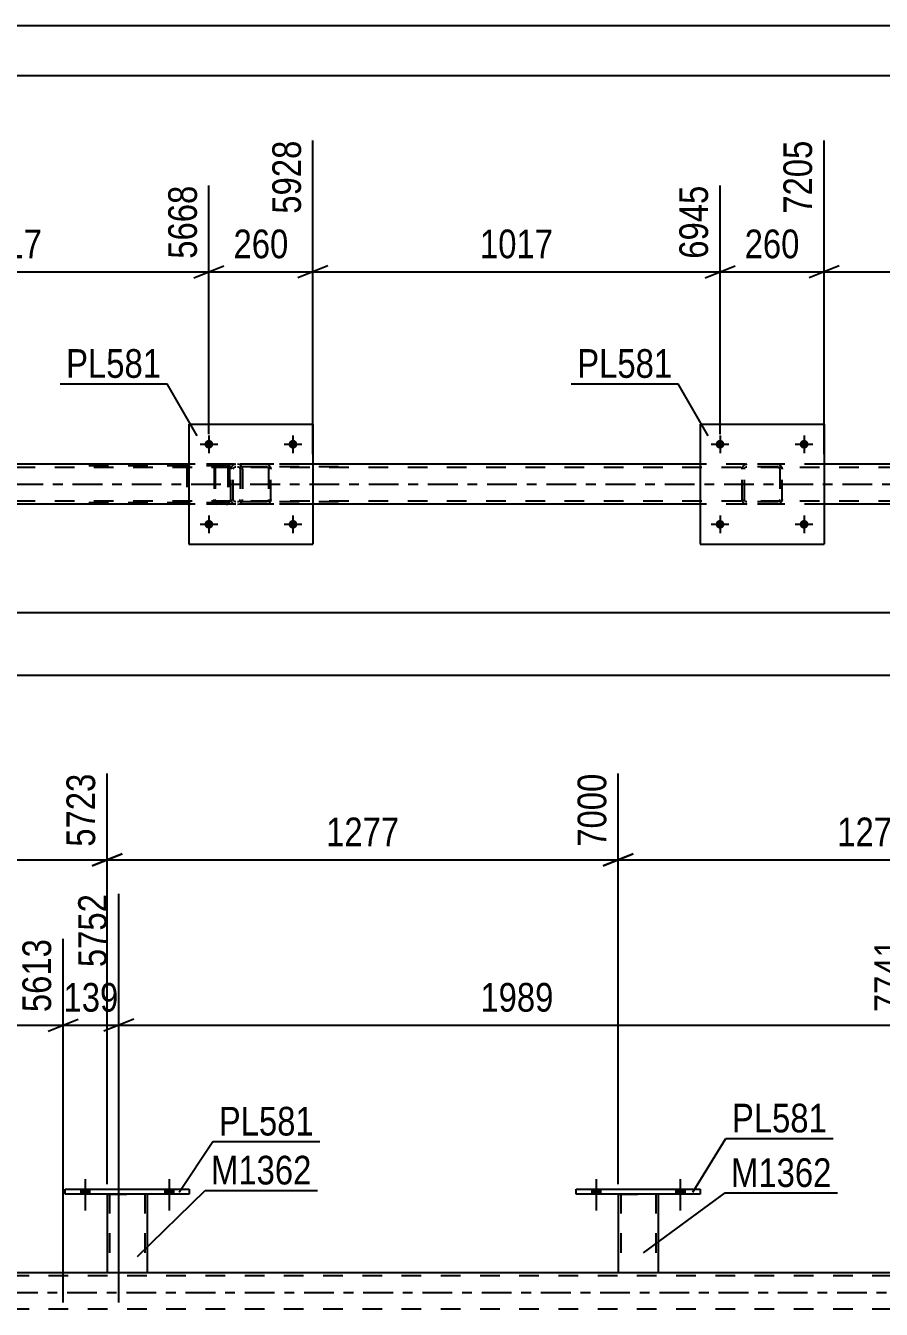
# Model space of a CAD drawing. Header units: millimetres. Extents: x 0 to 841, y 0 to 594.
# Drawn here: x 299.4 to 384.9, y 465.7 to 594 of the extents above; entities that cross this region are included whole.
import ezdxf

# ---------------------------------------------------------------- set-up
doc = ezdxf.new("R2010")
doc.units = ezdxf.units.MM
doc.linetypes.add('DXK_LINE_DOT2', pattern=[3.9198, 1.9599, -1.9599])
doc.linetypes.add('DXK_LINE_DOT3', pattern=[5.9187, 2.979, -0.9799, 0.9799, -0.9799])
doc.styles.add('Arial Narrow', font='ARIALN.TTF', dxfattribs={"height": 0.2})

# ---------------------------------------------------------------- blocks, each defined once
blk = doc.blocks.new('Unknown-318884811-1133')
at = {"color": 5, "linetype": 'Continuous'}
for p, q in [((841, 594), (0, 594)), ((836, 589), (5, 589))]:
    blk.add_line(p, q, dxfattribs=at)
blk = doc.blocks.new('Bolt-318884811-2864 - 2858')
at = {"linetype": 'Continuous'}
for points in [[(318.12, 544.17, -1), (317.24, 544.17, -1)], [(326.52, 544.17, -1), (325.64, 544.17, -1)]]:
    blk.add_hatch(color=1, dxfattribs=at).paths.add_polyline_path(points)
at = {"color": 1, "linetype": 'Continuous'}
for p, q in [((316.8, 544.17), (318.56, 544.17)), ((317.68, 545.05), (317.68, 543.29)), ((325.2, 544.17), (326.96, 544.17)), ((326.08, 545.05), (326.08, 543.29))]:
    blk.add_line(p, q, dxfattribs=at)
blk = doc.blocks.new('Bolt-318884811-2865 - 2858')
at = {"linetype": 'Continuous'}
for points in [[(318.12, 552.17, -1), (317.24, 552.17, -1)], [(326.52, 552.17, -1), (325.64, 552.17, -1)]]:
    blk.add_hatch(color=1, dxfattribs=at).paths.add_polyline_path(points)
at = {"color": 1, "linetype": 'Continuous'}
for p, q in [((317.68, 553.05), (317.68, 551.29)), ((326.08, 553.05), (326.08, 551.29)), ((316.8, 552.17), (318.56, 552.17)), ((325.2, 552.17), (326.96, 552.17))]:
    blk.add_line(p, q, dxfattribs=at)
blk = doc.blocks.new('Bolt-318884811-2934 - 2858')
at = {"linetype": 'Continuous'}
for points in [[(369.2, 544.17, -1), (368.32, 544.17, -1)], [(377.6, 544.17, -1), (376.72, 544.17, -1)]]:
    blk.add_hatch(color=1, dxfattribs=at).paths.add_polyline_path(points)
at = {"color": 1, "linetype": 'Continuous'}
for p, q in [((367.88, 544.17), (369.64, 544.17)), ((368.76, 545.05), (368.76, 543.29)), ((376.28, 544.17), (378.04, 544.17)), ((377.16, 545.05), (377.16, 543.29))]:
    blk.add_line(p, q, dxfattribs=at)
blk = doc.blocks.new('Bolt-318884811-2935 - 2858')
at = {"linetype": 'Continuous'}
for points in [[(369.2, 552.17, -1), (368.32, 552.17, -1)], [(377.6, 552.17, -1), (376.72, 552.17, -1)]]:
    blk.add_hatch(color=1, dxfattribs=at).paths.add_polyline_path(points)
at = {"color": 1, "linetype": 'Continuous'}
for p, q in [((368.76, 553.05), (368.76, 551.29)), ((377.16, 553.05), (377.16, 551.29)), ((367.88, 552.17), (369.64, 552.17)), ((376.28, 552.17), (378.04, 552.17))]:
    blk.add_line(p, q, dxfattribs=at)
blk = doc.blocks.new('Part-318884811-2940 - 2858')
at = {"color": 2, "linetype": 'Continuous'}
for p, q in [((315.68, 554.17), (315.68, 542.17)), ((315.68, 554.17), (328.08, 554.17)), ((328.08, 554.17), (328.08, 542.17)), ((315.68, 542.17), (328.08, 542.17))]:
    blk.add_line(p, q, dxfattribs=at)
blk = doc.blocks.new('Part-318884811-2889 - 2858')
at = {"color": 7, "linetype": 'DXK_LINE_DOT2'}
for p, q in [((319.88, 549.69), (319.92, 549.87)), ((319.92, 549.87), (319.88, 549.69)), ((319.88, 546.65), (319.88, 549.69)), ((320.12, 549.69), (320.14, 549.78)), ((320.12, 546.65), (320.12, 549.69)), ((320.14, 549.78), (320.19, 549.86)), ((320.18, 550.13), (320.36, 550.17)), ((320.36, 550.17), (320.18, 550.13)), ((320.19, 549.86), (320.27, 549.91)), ((320.27, 549.91), (320.36, 549.93)), ((323.4, 550.17), (320.36, 550.17)), ((323.4, 549.93), (320.36, 549.93)), ((323.4, 550.17), (323.59, 550.13)), ((323.59, 550.13), (323.4, 550.17)), ((323.4, 549.93), (323.49, 549.91)), ((323.49, 549.91), (323.57, 549.86)), ((323.57, 549.86), (323.62, 549.78)), ((323.62, 549.78), (323.64, 549.69)), ((323.64, 549.69), (323.64, 546.65)), ((323.85, 549.87), (323.88, 549.69)), ((323.88, 549.69), (323.85, 549.87)), ((323.88, 546.65), (323.88, 549.69)), ((319.92, 546.46), (319.88, 546.65)), ((319.88, 546.65), (319.92, 546.46)), ((320.14, 546.55), (320.12, 546.65)), ((320.19, 546.48), (320.14, 546.55)), ((320.27, 546.42), (320.19, 546.48)), ((323.57, 546.48), (323.49, 546.42)), ((323.62, 546.55), (323.57, 546.48)), ((323.64, 546.65), (323.62, 546.55)), ((323.88, 546.65), (323.85, 546.46)), ((323.85, 546.46), (323.88, 546.65)), ((320.36, 546.17), (320.18, 546.2)), ((320.18, 546.2), (320.36, 546.17)), ((320.36, 546.41), (320.27, 546.42)), ((323.4, 546.41), (320.36, 546.41)), ((323.4, 546.17), (320.36, 546.17)), ((323.49, 546.42), (323.4, 546.41)), ((323.59, 546.2), (323.4, 546.17)), ((323.4, 546.17), (323.59, 546.2))]:
    blk.add_line(p, q, dxfattribs=at)
at = {"color": 7, "linetype": 'DXK_LINE_DOT3'}
blk.add_line((321.88, 548.17), (321.88, 548.17), dxfattribs=at)
at = {"color": 7, "linetype": 'DXK_LINE_DOT2'}
for centre, start, end in [((320.36, 549.69), 112.5, 157.5), ((320.36, 549.69), 112.5, 157.5), ((323.4, 549.69), 22.5, 67.5), ((323.4, 549.69), 22.5, 67.5), ((320.36, 546.65), 202.5, 247.5), ((320.36, 546.65), 202.5, 247.5), ((323.4, 546.65), 292.5, 337.5), ((323.4, 546.65), 292.5, 337.5)]:
    blk.add_arc(centre, 0.48, start, end, dxfattribs=at)
blk = doc.blocks.new('Part-318884811-2894 - 2858')
at = {"color": 2, "linetype": 'Continuous'}
for p, q in [((366.76, 554.17), (366.76, 542.17)), ((366.76, 554.17), (379.16, 554.17)), ((379.16, 554.17), (379.16, 542.17)), ((366.76, 542.17), (379.16, 542.17))]:
    blk.add_line(p, q, dxfattribs=at)
blk = doc.blocks.new('Part-318884811-2979 - 2858')
at = {"color": 7, "linetype": 'DXK_LINE_DOT2'}
for p, q in [((319.4, 550.17), (304.07, 550.17)), ((319.4, 550.01), (304.07, 550.01)), ((315.5, 549.97), (315.48, 549.85)), ((315.48, 549.85), (315.48, 546.49)), ((315.65, 549.85), (315.66, 549.91)), ((315.65, 549.85), (315.65, 546.49)), ((315.66, 549.91), (315.7, 549.96)), ((315.82, 550.17), (315.69, 550.14)), ((315.7, 549.96), (315.75, 549.99)), ((315.75, 549.99), (315.82, 550.01)), ((319.53, 550.14), (319.4, 550.17)), ((319.4, 550.01), (319.46, 549.99)), ((319.46, 549.99), (319.52, 549.96)), ((319.52, 549.96), (319.55, 549.91)), ((319.55, 549.91), (319.57, 549.85)), ((319.57, 549.85), (319.57, 546.49)), ((319.74, 549.85), (319.71, 549.97)), ((319.74, 549.85), (319.74, 546.49)), ((315.48, 546.49), (315.5, 546.36)), ((315.66, 546.43), (315.65, 546.49)), ((319.57, 546.49), (319.55, 546.43)), ((319.71, 546.36), (319.74, 546.49)), ((319.4, 546.33), (304.07, 546.33)), ((319.4, 546.17), (304.07, 546.17)), ((315.7, 546.37), (315.66, 546.43)), ((315.69, 546.19), (315.82, 546.17)), ((315.75, 546.34), (315.7, 546.37)), ((315.82, 546.33), (315.75, 546.34)), ((319.46, 546.34), (319.4, 546.33)), ((319.4, 546.17), (319.53, 546.19)), ((319.52, 546.37), (319.46, 546.34)), ((319.55, 546.43), (319.52, 546.37))]:
    blk.add_line(p, q, dxfattribs=at)
for centre, start, end in [((315.81, 549.83), 110.7583, 155.68), ((319.41, 549.83), 24.32, 69.2417), ((315.81, 546.5), 204.32, 249.2417), ((319.41, 546.5), 290.7583, 335.68)]:
    blk.add_arc(centre, 0.331, start, end, dxfattribs=at)
blk = doc.blocks.new('Part-318884811-3017 - 2858')
at = {"color": 7, "linetype": 'DXK_LINE_DOT2'}
for p, q in [((370.96, 549.69), (371, 549.87)), ((371, 549.87), (370.96, 549.69)), ((370.96, 546.65), (370.96, 549.69)), ((371.2, 549.69), (371.22, 549.78)), ((371.2, 546.65), (371.2, 549.69)), ((371.22, 549.78), (371.27, 549.86)), ((371.26, 550.13), (371.44, 550.17)), ((371.44, 550.17), (371.26, 550.13)), ((371.27, 549.86), (371.35, 549.91)), ((371.35, 549.91), (371.44, 549.93)), ((374.48, 550.17), (371.44, 550.17)), ((374.48, 549.93), (371.44, 549.93)), ((374.48, 550.17), (374.67, 550.13)), ((374.67, 550.13), (374.48, 550.17)), ((374.48, 549.93), (374.57, 549.91)), ((374.57, 549.91), (374.65, 549.86)), ((374.65, 549.86), (374.7, 549.78)), ((374.7, 549.78), (374.72, 549.69)), ((374.72, 549.69), (374.72, 546.65)), ((374.93, 549.87), (374.96, 549.69)), ((374.96, 549.69), (374.93, 549.87)), ((374.96, 546.65), (374.96, 549.69)), ((371, 546.46), (370.96, 546.65)), ((370.96, 546.65), (371, 546.46)), ((371.22, 546.55), (371.2, 546.65)), ((371.27, 546.48), (371.22, 546.55)), ((371.35, 546.42), (371.27, 546.48)), ((374.65, 546.48), (374.57, 546.42)), ((374.7, 546.55), (374.65, 546.48)), ((374.72, 546.65), (374.7, 546.55)), ((374.96, 546.65), (374.93, 546.46)), ((374.93, 546.46), (374.96, 546.65)), ((371.44, 546.17), (371.26, 546.2)), ((371.26, 546.2), (371.44, 546.17)), ((371.44, 546.41), (371.35, 546.42)), ((374.48, 546.41), (371.44, 546.41)), ((374.48, 546.17), (371.44, 546.17)), ((374.57, 546.42), (374.48, 546.41)), ((374.67, 546.2), (374.48, 546.17)), ((374.48, 546.17), (374.67, 546.2))]:
    blk.add_line(p, q, dxfattribs=at)
at = {"color": 7, "linetype": 'DXK_LINE_DOT3'}
blk.add_line((372.96, 548.17), (372.96, 548.17), dxfattribs=at)
at = {"color": 7, "linetype": 'DXK_LINE_DOT2'}
for centre, start, end in [((371.44, 549.69), 112.5, 157.5), ((371.44, 549.69), 112.5, 157.5), ((374.48, 549.69), 22.5, 67.5), ((374.48, 549.69), 22.5, 67.5), ((371.44, 546.65), 202.5, 247.5), ((371.44, 546.65), 202.5, 247.5), ((374.48, 546.65), 292.5, 337.5), ((374.48, 546.65), 292.5, 337.5)]:
    blk.add_arc(centre, 0.48, start, end, dxfattribs=at)
blk = doc.blocks.new('Part-318884811-3019 - 2858')
at = {"color": 7, "linetype": 'DXK_LINE_DOT2'}
for p, q in [((318.21, 549.87), (318.19, 549.69)), ((318.19, 549.69), (318.19, 546.65)), ((318.27, 550.03), (318.21, 549.87)), ((318.36, 550.13), (318.27, 550.03)), ((318.32, 549.69), (318.33, 549.78)), ((318.32, 549.69), (318.32, 546.65)), ((318.33, 549.78), (318.36, 549.86)), ((318.46, 550.17), (318.36, 550.13)), ((318.36, 549.86), (318.41, 549.91)), ((318.41, 549.91), (318.46, 549.93)), ((330.62, 550.17), (318.46, 550.17)), ((330.62, 549.93), (318.46, 549.93)), ((319.74, 550.17), (319.74, 549.93)), ((320.74, 550.13), (320.55, 550.17)), ((320.55, 549.93), (320.65, 549.91)), ((320.65, 549.91), (320.73, 549.86)), ((320.73, 549.86), (320.78, 549.78)), ((320.78, 549.78), (320.8, 549.69)), ((320.8, 549.69), (320.8, 546.65)), ((321.03, 549.82), (321.02, 549.87)), ((321.05, 549.69), (321.03, 549.82)), ((321.05, 549.69), (321.05, 546.65)), ((318.21, 546.46), (318.19, 546.65)), ((318.33, 546.55), (318.32, 546.65)), ((318.35, 546.51), (318.33, 546.55)), ((318.36, 546.48), (318.35, 546.51)), ((318.41, 546.42), (318.36, 546.48)), ((320.73, 546.48), (320.65, 546.42)), ((320.78, 546.55), (320.73, 546.48)), ((320.8, 546.65), (320.78, 546.55)), ((321.02, 546.46), (321.04, 546.58)), ((321.04, 546.58), (321.05, 546.65)), ((318.26, 546.34), (318.21, 546.46)), ((318.27, 546.31), (318.26, 546.34)), ((318.27, 546.31), (318.36, 546.2)), ((318.36, 546.2), (318.46, 546.17)), ((318.46, 546.41), (318.41, 546.42)), ((330.62, 546.41), (318.46, 546.41)), ((330.62, 546.17), (318.46, 546.17)), ((319.74, 546.17), (319.74, 546.41)), ((320.65, 546.42), (320.55, 546.41)), ((320.55, 546.17), (320.74, 546.2))]:
    blk.add_line(p, q, dxfattribs=at)
for centre, start, end in [((320.57, 549.67), 23.8494, 68.8059), ((320.57, 546.66), 291.1941, 336.1506)]:
    blk.add_arc(centre, 0.492, start, end, dxfattribs=at)
blk = doc.blocks.new('Part-318884811-3068 - 2858')
at = {"color": 7, "linetype": 'DXK_LINE_DOT2'}
for p, q in [((755.01, 549.85), (90.98, 549.85)), ((328.08, 550.17), (315.68, 550.17)), ((379.16, 550.17), (366.76, 550.17)), ((755.01, 546.49), (90.98, 546.49)), ((328.08, 546.17), (315.68, 546.17)), ((379.16, 546.17), (366.76, 546.17))]:
    blk.add_line(p, q, dxfattribs=at)
at = {"color": 2, "linetype": 'Continuous'}
for p, q in [((315.68, 550.17), (277, 550.17)), ((366.76, 550.17), (328.08, 550.17)), ((417.84, 550.17), (379.16, 550.17)), ((315.68, 546.17), (277, 546.17)), ((366.76, 546.17), (328.08, 546.17)), ((417.84, 546.17), (379.16, 546.17))]:
    blk.add_line(p, q, dxfattribs=at)
at = {"color": 7, "linetype": 'DXK_LINE_DOT3'}
blk.add_line((90.98, 548.17), (755.01, 548.17), dxfattribs=at)
blk = doc.blocks.new('Part-318884811-3912 - 3840')
at = {"color": 2, "linetype": 'Continuous'}
blk.add_line((78.6, 469.4), (742.64, 469.4), dxfattribs=at)
at = {"color": 7, "linetype": 'DXK_LINE_DOT2'}
for p, q in [((742.64, 469.08), (78.6, 469.08)), ((742.64, 465.72), (78.6, 465.72))]:
    blk.add_line(p, q, dxfattribs=at)
at = {"color": 7, "linetype": 'DXK_LINE_DOT3'}
blk.add_line((78.6, 467.4), (742.64, 467.4), dxfattribs=at)
blk = doc.blocks.new('Bolt-318884811-4232 - 3840')
at = {"linetype": 'Continuous'}
for points in [[(304.87, 477.24), (305.75, 477.24), (305.75, 477.72), (304.87, 477.72)], [(313.27, 477.24), (314.15, 477.24), (314.15, 477.72), (313.27, 477.72)]]:
    blk.add_hatch(color=1, dxfattribs=at).paths.add_polyline_path(points)
at = {"color": 1, "linetype": 'Continuous'}
for p, q in [((305.31, 478.72), (305.31, 475.6)), ((313.71, 478.72), (313.71, 475.6)), ((304.87, 477.72), (304.87, 477.24)), ((305.75, 477.72), (305.75, 477.24)), ((313.27, 477.72), (313.27, 477.24)), ((314.15, 477.72), (314.15, 477.24))]:
    blk.add_line(p, q, dxfattribs=at)
blk = doc.blocks.new('Part-318884811-4097 - 3840')
at = {"color": 2, "linetype": 'Continuous'}
for p, q in [((358.59, 477.24), (358.59, 469.4)), ((362.59, 477.24), (362.59, 469.4)), ((358.59, 469.4), (362.59, 469.4))]:
    blk.add_line(p, q, dxfattribs=at)
at = {"color": 7, "linetype": 'DXK_LINE_DOT2'}
for p, q in [((358.59, 477.24), (362.59, 477.24)), ((358.59, 477.24), (358.59, 477.24)), ((358.59, 477.24), (358.59, 477.24)), ((358.83, 477.24), (358.83, 469.4)), ((362.35, 477.24), (362.35, 469.4)), ((362.59, 477.24), (362.59, 477.24)), ((362.59, 477.24), (362.59, 477.24)), ((362.29, 469.4), (362.33, 469.4)), ((362.29, 469.4), (362.33, 469.4)), ((362.33, 469.4), (362.35, 469.4)), ((362.33, 469.4), (362.35, 469.4))]:
    blk.add_line(p, q, dxfattribs=at)
blk = doc.blocks.new('Part-318884811-4092 - 3840')
at = {"color": 2, "linetype": 'Continuous'}
for p, q in [((354.39, 477.72), (366.79, 477.72)), ((354.39, 477.24), (354.39, 477.72)), ((366.79, 477.24), (354.39, 477.24)), ((366.79, 477.72), (366.79, 477.24))]:
    blk.add_line(p, q, dxfattribs=at)
blk = doc.blocks.new('Part-318884811-4128 - 3840')
at = {"color": 2, "linetype": 'Continuous'}
for p, q in [((303.31, 477.72), (315.71, 477.72)), ((303.31, 477.24), (303.31, 477.72)), ((315.71, 477.24), (303.31, 477.24)), ((315.71, 477.72), (315.71, 477.24))]:
    blk.add_line(p, q, dxfattribs=at)
blk = doc.blocks.new('Part-318884811-4133 - 3840')
at = {"color": 2, "linetype": 'Continuous'}
for p, q in [((307.51, 477.24), (307.51, 469.4)), ((311.51, 477.24), (311.51, 469.4)), ((307.51, 469.4), (311.51, 469.4))]:
    blk.add_line(p, q, dxfattribs=at)
at = {"color": 7, "linetype": 'DXK_LINE_DOT2'}
for p, q in [((307.51, 477.24), (311.51, 477.24)), ((307.51, 477.24), (307.51, 477.24)), ((307.51, 477.24), (307.51, 477.24)), ((307.75, 477.24), (307.75, 469.4)), ((311.27, 477.24), (311.27, 469.4)), ((311.51, 477.24), (311.51, 477.24)), ((311.51, 477.24), (311.51, 477.24)), ((311.21, 469.4), (311.25, 469.4)), ((311.21, 469.4), (311.25, 469.4)), ((311.25, 469.4), (311.27, 469.4)), ((311.25, 469.4), (311.27, 469.4))]:
    blk.add_line(p, q, dxfattribs=at)
blk = doc.blocks.new('Bolt-318884811-4157 - 3840')
at = {"linetype": 'Continuous'}
for points in [[(355.95, 477.24), (356.83, 477.24), (356.83, 477.72), (355.95, 477.72)], [(364.35, 477.24), (365.23, 477.24), (365.23, 477.72), (364.35, 477.72)]]:
    blk.add_hatch(color=1, dxfattribs=at).paths.add_polyline_path(points)
at = {"color": 1, "linetype": 'Continuous'}
for p, q in [((356.39, 478.72), (356.39, 475.6)), ((364.79, 478.72), (364.79, 475.6)), ((355.95, 477.72), (355.95, 477.24)), ((356.83, 477.72), (356.83, 477.24)), ((364.35, 477.72), (364.35, 477.24)), ((365.23, 477.72), (365.23, 477.24))]:
    blk.add_line(p, q, dxfattribs=at)
blk = doc.blocks.new('Bolt-318884811-4158 - 3840')
at = {"linetype": 'Continuous'}
for points in [[(355.95, 477.24), (356.83, 477.24), (356.83, 477.72), (355.95, 477.72)], [(364.35, 477.24), (365.23, 477.24), (365.23, 477.72), (364.35, 477.72)]]:
    blk.add_hatch(color=1, dxfattribs=at).paths.add_polyline_path(points)
at = {"color": 1, "linetype": 'Continuous'}
for p, q in [((356.39, 478.72), (356.39, 475.6)), ((364.79, 478.72), (364.79, 475.6)), ((355.95, 477.72), (355.95, 477.24)), ((356.83, 477.72), (356.83, 477.24)), ((364.35, 477.72), (364.35, 477.24)), ((365.23, 477.72), (365.23, 477.24))]:
    blk.add_line(p, q, dxfattribs=at)
blk = doc.blocks.new('Bolt-318884811-4231 - 3840')
at = {"linetype": 'Continuous'}
for points in [[(304.87, 477.24), (305.75, 477.24), (305.75, 477.72), (304.87, 477.72)], [(313.27, 477.24), (314.15, 477.24), (314.15, 477.72), (313.27, 477.72)]]:
    blk.add_hatch(color=1, dxfattribs=at).paths.add_polyline_path(points)
at = {"color": 1, "linetype": 'Continuous'}
for p, q in [((305.31, 478.72), (305.31, 475.6)), ((313.71, 478.72), (313.71, 475.6)), ((304.87, 477.72), (304.87, 477.24)), ((305.75, 477.72), (305.75, 477.24)), ((313.27, 477.72), (313.27, 477.24)), ((314.15, 477.72), (314.15, 477.24))]:
    blk.add_line(p, q, dxfattribs=at)
blk = doc.blocks.new('StraightDimension-318884811-3817 - 2858')
at = {"color": 7, "linetype": 'Continuous'}
blk.add_line((90.34, 529.08), (797.57, 529.08), dxfattribs=at)
blk = doc.blocks.new('StraightDimension-318884811-3249 - 2858')
at = {"color": 7, "linetype": 'Continuous'}
blk.add_line((90.98, 535.34), (796.93, 535.34), dxfattribs=at)
blk = doc.blocks.new('StraightDimension-318884811-3409 - 2858')
at = {"color": 7, "linetype": 'Continuous'}
for p, q in [((277, 551.17), (277, 582.52)), ((317.68, 553.17), (317.68, 578.02)), ((278.5, 570.01), (275.5, 568.81)), ((316.18, 568.81), (319.18, 570.01)), ((277, 569.41), (317.68, 569.41))]:
    blk.add_line(p, q, dxfattribs=at)
at = {"color": 0}
blk.add_wipeout([(301.6, 570.16), (301.6, 574.36), (293.09, 574.36), (293.09, 570.16)], dxfattribs=at)
at = {"color": 3, "style": 'Arial Narrow'}
blk.add_text('1017', height=2.863, dxfattribs=at).set_placement((293.69, 570.76))
at = {"color": 0, "linetype": 'Continuous'}
blk.add_wipeout([(317.08, 578.62), (312.88, 578.62), (312.88, 570.11), (317.08, 570.11)], dxfattribs=at)
at = {"color": 3, "linetype": 'Continuous', "style": 'Arial Narrow'}
blk.add_text('5668', height=2.863, rotation=90.0002, dxfattribs=at).set_placement((316.48, 570.71))
blk = doc.blocks.new('StraightDimension-318884811-3429 - 2858')
at = {"color": 7, "linetype": 'Continuous'}
for p, q in [((328.08, 551.17), (328.08, 582.52)), ((317.68, 553.17), (317.68, 578.02)), ((316.18, 568.81), (319.18, 570.01)), ((329.58, 570.01), (326.58, 568.81)), ((317.68, 569.41), (328.08, 569.41))]:
    blk.add_line(p, q, dxfattribs=at)
at = {"color": 0}
blk.add_wipeout([(326.22, 570.16), (326.22, 574.36), (319.54, 574.36), (319.54, 570.16)], dxfattribs=at)
at = {"color": 3, "style": 'Arial Narrow'}
blk.add_text('260', height=2.863, dxfattribs=at).set_placement((320.14, 570.76))
at = {"color": 0, "linetype": 'Continuous'}
blk.add_wipeout([(327.48, 583.12), (323.28, 583.12), (323.28, 574.61), (327.48, 574.61)], dxfattribs=at)
at = {"color": 3, "linetype": 'Continuous', "style": 'Arial Narrow'}
blk.add_text('5928', height=2.863, rotation=90.0002, dxfattribs=at).set_placement((326.88, 575.21))
blk = doc.blocks.new('StraightDimension-318884811-3449 - 2858')
at = {"color": 7, "linetype": 'Continuous'}
for p, q in [((328.08, 551.17), (328.08, 582.52)), ((368.76, 553.17), (368.76, 578.02)), ((329.58, 570.01), (326.58, 568.81)), ((367.26, 568.81), (370.26, 570.01)), ((328.08, 569.41), (368.76, 569.41))]:
    blk.add_line(p, q, dxfattribs=at)
at = {"color": 0}
blk.add_wipeout([(352.68, 570.16), (352.68, 574.36), (344.17, 574.36), (344.17, 570.16)], dxfattribs=at)
at = {"color": 3, "style": 'Arial Narrow'}
blk.add_text('1017', height=2.863, dxfattribs=at).set_placement((344.77, 570.76))
at = {"color": 0, "linetype": 'Continuous'}
blk.add_wipeout([(368.16, 578.62), (363.96, 578.62), (363.96, 570.11), (368.16, 570.11)], dxfattribs=at)
at = {"color": 3, "linetype": 'Continuous', "style": 'Arial Narrow'}
blk.add_text('6945', height=2.863, rotation=90.0002, dxfattribs=at).set_placement((367.56, 570.71))
blk = doc.blocks.new('StraightDimension-318884811-3469 - 2858')
at = {"color": 7, "linetype": 'Continuous'}
for p, q in [((379.16, 551.17), (379.16, 582.52)), ((368.76, 553.17), (368.76, 578.02)), ((367.26, 568.81), (370.26, 570.01)), ((380.66, 570.01), (377.66, 568.81)), ((368.76, 569.41), (379.16, 569.41))]:
    blk.add_line(p, q, dxfattribs=at)
at = {"color": 0}
blk.add_wipeout([(377.3, 570.16), (377.3, 574.36), (370.62, 574.36), (370.62, 570.16)], dxfattribs=at)
at = {"color": 3, "style": 'Arial Narrow'}
blk.add_text('260', height=2.863, dxfattribs=at).set_placement((371.22, 570.76))
at = {"color": 0, "linetype": 'Continuous'}
blk.add_wipeout([(378.56, 583.12), (374.36, 583.12), (374.36, 574.61), (378.56, 574.61)], dxfattribs=at)
at = {"color": 3, "linetype": 'Continuous', "style": 'Arial Narrow'}
blk.add_text('7205', height=2.863, rotation=90.0002, dxfattribs=at).set_placement((377.96, 575.21))
blk = doc.blocks.new('StraightDimension-318884811-3489 - 2858')
at = {"color": 7, "linetype": 'Continuous'}
for p, q in [((379.16, 551.17), (379.16, 582.52)), ((419.84, 553.17), (419.84, 578.02)), ((380.66, 570.01), (377.66, 568.81)), ((418.34, 568.81), (421.34, 570.01)), ((379.16, 569.41), (419.84, 569.41))]:
    blk.add_line(p, q, dxfattribs=at)
at = {"color": 0}
blk.add_wipeout([(403.76, 570.16), (403.76, 574.36), (395.25, 574.36), (395.25, 570.16)], dxfattribs=at)
at = {"color": 3, "style": 'Arial Narrow'}
blk.add_text('1017', height=2.863, dxfattribs=at).set_placement((395.85, 570.76))
at = {"color": 0, "linetype": 'Continuous'}
blk.add_wipeout([(419.24, 578.62), (415.04, 578.62), (415.04, 570.11), (419.24, 570.11)], dxfattribs=at)
at = {"color": 3, "linetype": 'Continuous', "style": 'Arial Narrow'}
blk.add_text('8222', height=2.863, rotation=90.0002, dxfattribs=at).set_placement((418.64, 570.71))
blk = doc.blocks.new('StraightDimension-318884811-4547 - 3840')
at = {"color": 7, "linetype": 'Continuous'}
for p, q in [((307.51, 478.24), (307.51, 519.26)), ((358.59, 478.24), (358.59, 519.26)), ((309.01, 511.25), (306.01, 510.05)), ((307.51, 510.65), (358.59, 510.65)), ((357.09, 510.05), (360.09, 511.25))]:
    blk.add_line(p, q, dxfattribs=at)
at = {"color": 0}
blk.add_wipeout([(337.31, 511.4), (337.31, 515.6), (328.79, 515.6), (328.79, 511.4)], dxfattribs=at)
at = {"color": 3, "style": 'Arial Narrow'}
blk.add_text('1277', height=2.863, dxfattribs=at).set_placement((329.39, 512))
at = {"color": 0, "linetype": 'Continuous'}
blk.add_wipeout([(357.99, 519.86), (353.79, 519.86), (353.79, 511.35), (357.99, 511.35)], dxfattribs=at)
at = {"color": 3, "linetype": 'Continuous', "style": 'Arial Narrow'}
blk.add_text('7000', height=2.863, rotation=90.0002, dxfattribs=at).set_placement((357.39, 511.95))
blk = doc.blocks.new('StraightDimension-318884811-5188 - 3840')
at = {"color": 7, "linetype": 'Continuous'}
for p, q in [((308.68, 466.4), (308.68, 507.23)), ((303.11, 466.4), (303.11, 502.73)), ((301.61, 493.52), (304.61, 494.72)), ((303.11, 494.12), (308.68, 494.12)), ((310.18, 494.72), (307.18, 493.52))]:
    blk.add_line(p, q, dxfattribs=at)
at = {"color": 0}
blk.add_wipeout([(309.24, 494.87), (309.24, 499.07), (302.55, 499.07), (302.55, 494.87)], dxfattribs=at)
at = {"color": 3, "style": 'Arial Narrow'}
blk.add_text('139', height=2.863, dxfattribs=at).set_placement((303.15, 495.47))
at = {"color": 0, "linetype": 'Continuous'}
blk.add_wipeout([(308.08, 507.83), (303.88, 507.83), (303.88, 499.32), (308.08, 499.32)], dxfattribs=at)
at = {"color": 3, "linetype": 'Continuous', "style": 'Arial Narrow'}
blk.add_text('5752', height=2.863, rotation=90.0002, dxfattribs=at).set_placement((307.48, 499.92))
blk = doc.blocks.new('StraightDimension-318884811-4557 - 3840')
at = {"color": 7, "linetype": 'Continuous'}
for p, q in [((358.59, 478.24), (358.59, 519.26)), ((409.67, 478.24), (409.67, 519.26)), ((360.09, 511.25), (357.09, 510.05)), ((358.59, 510.65), (409.67, 510.65)), ((408.17, 510.05), (411.17, 511.25))]:
    blk.add_line(p, q, dxfattribs=at)
at = {"color": 0}
blk.add_wipeout([(388.39, 511.4), (388.39, 515.6), (379.88, 515.6), (379.88, 511.4)], dxfattribs=at)
at = {"color": 3, "style": 'Arial Narrow'}
blk.add_text('1277', height=2.863, dxfattribs=at).set_placement((380.48, 512))
at = {"color": 0, "linetype": 'Continuous'}
blk.add_wipeout([(409.07, 519.86), (404.87, 519.86), (404.87, 511.35), (409.07, 511.35)], dxfattribs=at)
at = {"color": 3, "linetype": 'Continuous', "style": 'Arial Narrow'}
blk.add_text('8277', height=2.863, rotation=90.0002, dxfattribs=at).set_placement((408.47, 511.95))
blk = doc.blocks.new('StraightDimension-318884811-5207 - 3840')
at = {"color": 7, "linetype": 'Continuous'}
for p, q in [((308.68, 466.4), (308.68, 507.23)), ((388.24, 466.4), (388.24, 502.73)), ((310.18, 494.72), (307.18, 493.52)), ((308.68, 494.12), (388.24, 494.12)), ((386.74, 493.52), (389.74, 494.72))]:
    blk.add_line(p, q, dxfattribs=at)
at = {"color": 0}
blk.add_wipeout([(352.72, 494.87), (352.72, 499.07), (344.21, 499.07), (344.21, 494.87)], dxfattribs=at)
at = {"color": 3, "style": 'Arial Narrow'}
blk.add_text('1989', height=2.863, dxfattribs=at).set_placement((344.81, 495.47))
at = {"color": 0, "linetype": 'Continuous'}
blk.add_wipeout([(387.64, 503.33), (383.44, 503.33), (383.44, 494.82), (387.64, 494.82)], dxfattribs=at)
at = {"color": 3, "linetype": 'Continuous', "style": 'Arial Narrow'}
blk.add_text('7741', height=2.863, rotation=90.0002, dxfattribs=at).set_placement((387.04, 495.42))
blk = doc.blocks.new('StraightDimension-318884811-4537 - 3840')
at = {"color": 7, "linetype": 'Continuous'}
for p, q in [((256.43, 478.24), (256.43, 519.26)), ((307.51, 478.24), (307.51, 519.26)), ((257.93, 511.25), (254.93, 510.05)), ((256.43, 510.65), (307.51, 510.65)), ((306.01, 510.05), (309.01, 511.25))]:
    blk.add_line(p, q, dxfattribs=at)
at = {"color": 0}
blk.add_wipeout([(286.23, 511.4), (286.23, 515.6), (277.71, 515.6), (277.71, 511.4)], dxfattribs=at)
at = {"color": 3, "style": 'Arial Narrow'}
blk.add_text('1277', height=2.863, dxfattribs=at).set_placement((278.31, 512))
at = {"color": 0, "linetype": 'Continuous'}
blk.add_wipeout([(306.91, 519.86), (302.71, 519.86), (302.71, 511.35), (306.91, 511.35)], dxfattribs=at)
at = {"color": 3, "linetype": 'Continuous', "style": 'Arial Narrow'}
blk.add_text('5723', height=2.863, rotation=90.0002, dxfattribs=at).set_placement((306.31, 511.95))
blk = doc.blocks.new('StraightDimension-318884811-5169 - 3840')
at = {"color": 7, "linetype": 'Continuous'}
for p, q in [((223.55, 466.4), (223.55, 507.23)), ((303.11, 466.4), (303.11, 502.73)), ((225.05, 494.72), (222.05, 493.52)), ((223.55, 494.12), (303.11, 494.12)), ((301.61, 493.52), (304.61, 494.72))]:
    blk.add_line(p, q, dxfattribs=at)
at = {"color": 0}
blk.add_wipeout([(267.58, 494.87), (267.58, 499.07), (259.07, 499.07), (259.07, 494.87)], dxfattribs=at)
at = {"color": 3, "style": 'Arial Narrow'}
blk.add_text('1989', height=2.863, dxfattribs=at).set_placement((259.67, 495.47))
at = {"color": 0, "linetype": 'Continuous'}
blk.add_wipeout([(302.51, 503.33), (298.31, 503.33), (298.31, 494.82), (302.51, 494.82)], dxfattribs=at)
at = {"color": 3, "linetype": 'Continuous', "style": 'Arial Narrow'}
blk.add_text('5613', height=2.863, rotation=90.0002, dxfattribs=at).set_placement((301.91, 495.42))
blk = doc.blocks.new('Mark-318884811-2936 - 2858')
at = {"color": 0}
blk.add_wipeout([(312.91, 558.81), (312.91, 561.81), (303.41, 561.81), (303.41, 558.81)], dxfattribs=at)
blk.add_wipeout([(312.91, 558.81), (312.91, 561.81), (303.41, 561.81), (303.41, 558.81)], dxfattribs=at)
at = {"color": 30, "linetype": 'Continuous'}
for p in [(302.81, 558.21), (316.51, 553.02)]:
    blk.add_line(p, (313.51, 558.21), dxfattribs=at)
at = {"color": 3, "style": 'Arial Narrow'}
blk.add_text('PL581', height=2.863, dxfattribs=at).set_placement((303.41, 558.81))
blk = doc.blocks.new('Mark-318884811-2890 - 2858')
at = {"color": 0}
blk.add_wipeout([(363.99, 558.81), (363.99, 561.81), (354.49, 561.81), (354.49, 558.81)], dxfattribs=at)
blk.add_wipeout([(363.99, 558.81), (363.99, 561.81), (354.49, 561.81), (354.49, 558.81)], dxfattribs=at)
at = {"color": 30, "linetype": 'Continuous'}
for p in [(353.89, 558.21), (367.59, 553.02)]:
    blk.add_line(p, (364.59, 558.21), dxfattribs=at)
at = {"color": 3, "style": 'Arial Narrow'}
blk.add_text('PL581', height=2.863, dxfattribs=at).set_placement((354.49, 558.81))
blk = doc.blocks.new('Mark-318884811-4129 - 3840')
at = {"color": 0}
blk.add_wipeout([(327.94, 478.2), (327.94, 481.2), (317.89, 481.2), (317.89, 478.2)], dxfattribs=at)
blk.add_wipeout([(327.94, 478.2), (327.94, 481.2), (317.89, 481.2), (317.89, 478.2)], dxfattribs=at)
at = {"color": 30, "linetype": 'Continuous'}
for p, q in [((310.55, 470.99), (317.29, 477.6)), ((317.29, 477.6), (328.54, 477.6))]:
    blk.add_line(p, q, dxfattribs=at)
at = {"color": 3, "style": 'Arial Narrow'}
blk.add_text('M1362', height=2.863, dxfattribs=at).set_placement((317.89, 478.2))
blk = doc.blocks.new('Mark-318884811-4088 - 3840')
at = {"color": 0}
blk.add_wipeout([(379.45, 483.4), (379.45, 486.4), (369.95, 486.4), (369.95, 483.4)], dxfattribs=at)
blk.add_wipeout([(379.45, 483.4), (379.45, 486.4), (369.95, 486.4), (369.95, 483.4)], dxfattribs=at)
at = {"color": 30, "linetype": 'Continuous'}
for p, q in [((366.03, 477.44), (369.35, 482.8)), ((369.35, 482.8), (380.05, 482.8))]:
    blk.add_line(p, q, dxfattribs=at)
at = {"color": 3, "style": 'Arial Narrow'}
blk.add_text('PL581', height=2.863, dxfattribs=at).set_placement((369.95, 483.4))
blk = doc.blocks.new('Mark-318884811-4093 - 3840')
at = {"color": 0}
blk.add_wipeout([(379.91, 477.95), (379.91, 480.95), (369.86, 480.95), (369.86, 477.95)], dxfattribs=at)
blk.add_wipeout([(379.91, 477.95), (379.91, 480.95), (369.86, 480.95), (369.86, 477.95)], dxfattribs=at)
at = {"color": 30, "linetype": 'Continuous'}
for p, q in [((361.12, 471.38), (369.26, 477.35)), ((369.26, 477.35), (380.51, 477.35))]:
    blk.add_line(p, q, dxfattribs=at)
at = {"color": 3, "style": 'Arial Narrow'}
blk.add_text('M1362', height=2.863, dxfattribs=at).set_placement((369.86, 477.95))
blk = doc.blocks.new('Mark-318884811-4124 - 3840')
at = {"color": 0}
blk.add_wipeout([(328.17, 483.09), (328.17, 486.09), (318.67, 486.09), (318.67, 483.09)], dxfattribs=at)
blk.add_wipeout([(328.17, 483.09), (328.17, 486.09), (318.67, 486.09), (318.67, 483.09)], dxfattribs=at)
at = {"color": 30, "linetype": 'Continuous'}
for p, q in [((314.71, 477.43), (318.07, 482.49)), ((318.07, 482.49), (328.77, 482.49))]:
    blk.add_line(p, q, dxfattribs=at)
at = {"color": 3, "style": 'Arial Narrow'}
blk.add_text('PL581', height=2.863, dxfattribs=at).set_placement((318.67, 483.09))

msp = doc.modelspace()

# ---------------------------------------------------------------- block references
for name in ['Unknown-318884811-1133', 'Part-318884811-2940 - 2858', 'Bolt-318884811-2865 - 2858', 'Part-318884811-2894 - 2858', 'Bolt-318884811-2935 - 2858', 'Part-318884811-3068 - 2858', 'Part-318884811-2979 - 2858', 'Part-318884811-3019 - 2858', 'Part-318884811-2889 - 2858', 'Part-318884811-3017 - 2858', 'Bolt-318884811-2864 - 2858', 'Bolt-318884811-2934 - 2858', 'Bolt-318884811-4232 - 3840', 'Bolt-318884811-4231 - 3840', 'Bolt-318884811-4157 - 3840', 'Bolt-318884811-4158 - 3840', 'Part-318884811-4128 - 3840', 'Part-318884811-4133 - 3840', 'Part-318884811-4092 - 3840', 'Part-318884811-4097 - 3840', 'Part-318884811-3912 - 3840']:
    msp.add_blockref(name, (0, 0))

# ---------------------------------------------------------------- next in the draw order: block references
for name in ['StraightDimension-318884811-3409 - 2858', 'StraightDimension-318884811-3817 - 2858', 'StraightDimension-318884811-4547 - 3840']:
    msp.add_blockref(name, (0, 0))

# ---------------------------------------------------------------- next in the draw order: block references
for name in ['StraightDimension-318884811-3429 - 2858', 'StraightDimension-318884811-3249 - 2858', 'StraightDimension-318884811-4557 - 3840', 'StraightDimension-318884811-5188 - 3840']:
    msp.add_blockref(name, (0, 0))

# ---------------------------------------------------------------- next in the draw order: block references
for name in ['StraightDimension-318884811-3449 - 2858', 'Mark-318884811-2936 - 2858', 'StraightDimension-318884811-5207 - 3840']:
    msp.add_blockref(name, (0, 0))

# ---------------------------------------------------------------- next in the draw order: block references
for name in ['StraightDimension-318884811-3469 - 2858', 'StraightDimension-318884811-4537 - 3840', 'Mark-318884811-4088 - 3840', 'Mark-318884811-4129 - 3840']:
    msp.add_blockref(name, (0, 0))

# ---------------------------------------------------------------- next in the draw order: block references
for name in ['StraightDimension-318884811-3489 - 2858', 'Mark-318884811-2890 - 2858', 'StraightDimension-318884811-5169 - 3840', 'Mark-318884811-4124 - 3840', 'Mark-318884811-4093 - 3840']:
    msp.add_blockref(name, (0, 0))

doc.saveas('drawing.dxf')
